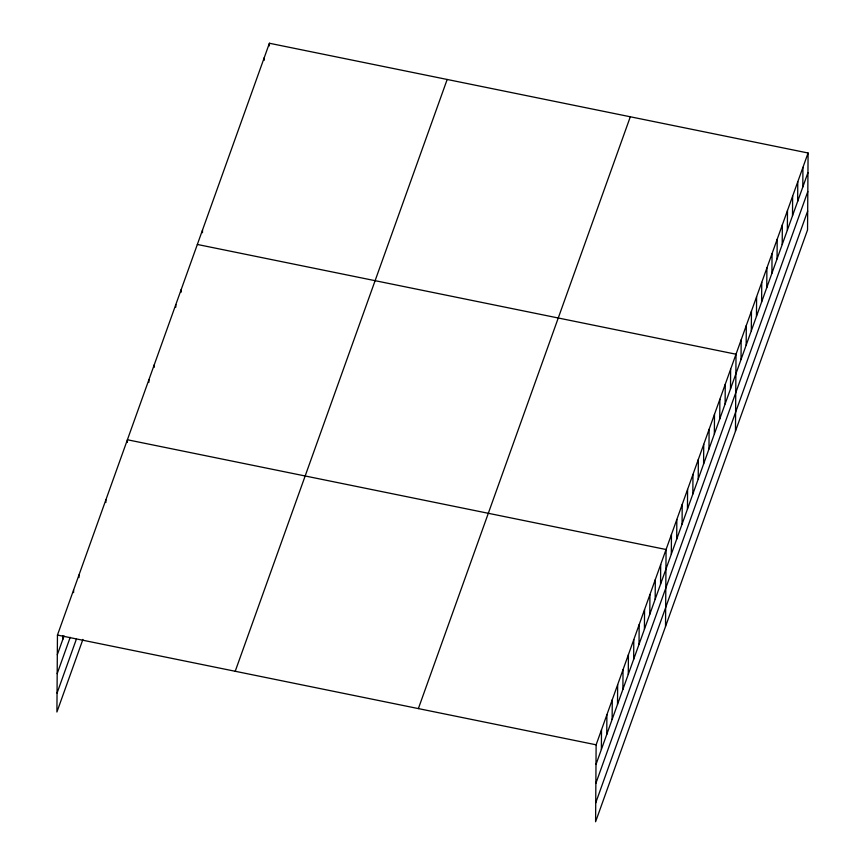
<?xml version="1.0" encoding="UTF-8"?>
<svg xmlns="http://www.w3.org/2000/svg" width="865" height="865" viewBox="0 0 865 865"><rect width="100%" height="100%" fill="white"/><g stroke="black" fill="none" stroke-linecap="round" stroke-linejoin="round"><path stroke-width="1.3" d="M808.083 152.997L596.126 744.808L595.596 821.75L807.542 229.939L808.083 152.997L269.404 43.25L57.458 635.061L56.917 712.003L82.921 639.386M62.702 639.7L62.734 635.775M73.579 592.612L73.601 589.995M78.964 577.593L78.975 574.966M105.865 502.479L105.876 499.851M127.382 442.383L127.404 439.766L666.072 549.513L665.531 626.455M148.91 382.298L148.921 379.67M154.284 367.268L154.305 364.652M175.811 307.183L175.822 304.556M181.185 292.154L181.207 289.537M202.475 232.717L202.496 230.09M264.247 60.247L264.257 57.62M269.393 45.877L269.404 43.25M601.37 749.458L601.51 729.79M606.754 734.428L606.895 714.76M612.128 719.41L612.269 699.742M617.513 704.391L617.653 684.723M622.897 689.362L623.027 669.694M628.271 674.343L628.412 654.675M633.656 659.314L633.796 639.646M639.03 644.295L639.17 624.627M644.414 629.277L644.555 609.609M649.799 614.247L649.929 594.579M655.173 599.229L655.313 579.561M660.557 584.199L660.687 564.531M671.316 554.162L671.456 534.494M676.7 539.133L676.83 519.465M682.074 524.114L682.215 504.446M687.459 509.085L687.588 489.417M692.833 494.066L692.973 474.398M698.217 479.048L698.358 459.38M703.602 464.018L703.732 444.351M708.976 449L709.116 429.332M714.36 433.971L714.49 414.313M719.734 418.952L719.875 399.284M725.119 403.933L725.259 384.265M730.503 388.904L730.633 369.236M735.477 431.159L736.018 354.218L197.35 244.46M741.024 359.516L741.164 339.848M746.171 345.135L746.311 325.467M751.317 330.765L751.458 311.097M756.464 316.395L756.605 296.727M761.611 302.026L761.751 282.358M766.758 287.645L766.898 267.977M771.915 273.275L772.045 253.607M777.062 258.905L777.192 239.237M782.209 244.536L782.338 224.868M787.355 230.155L787.485 210.487M792.502 215.785L792.632 196.117M797.649 201.415L797.779 181.747M802.796 187.045L802.936 167.378M57.317 654.729L64.042 635.948M57.187 673.63L70.195 637.321M57.058 693.103L76.336 639.267M235.215 671.272L447.173 79.472M418.368 708.597L630.315 116.786M595.996 764.476L807.942 172.665M595.855 783.376L807.813 191.565M595.726 802.85L807.672 211.038M57.458 635.061L596.126 744.808"/></g></svg>
